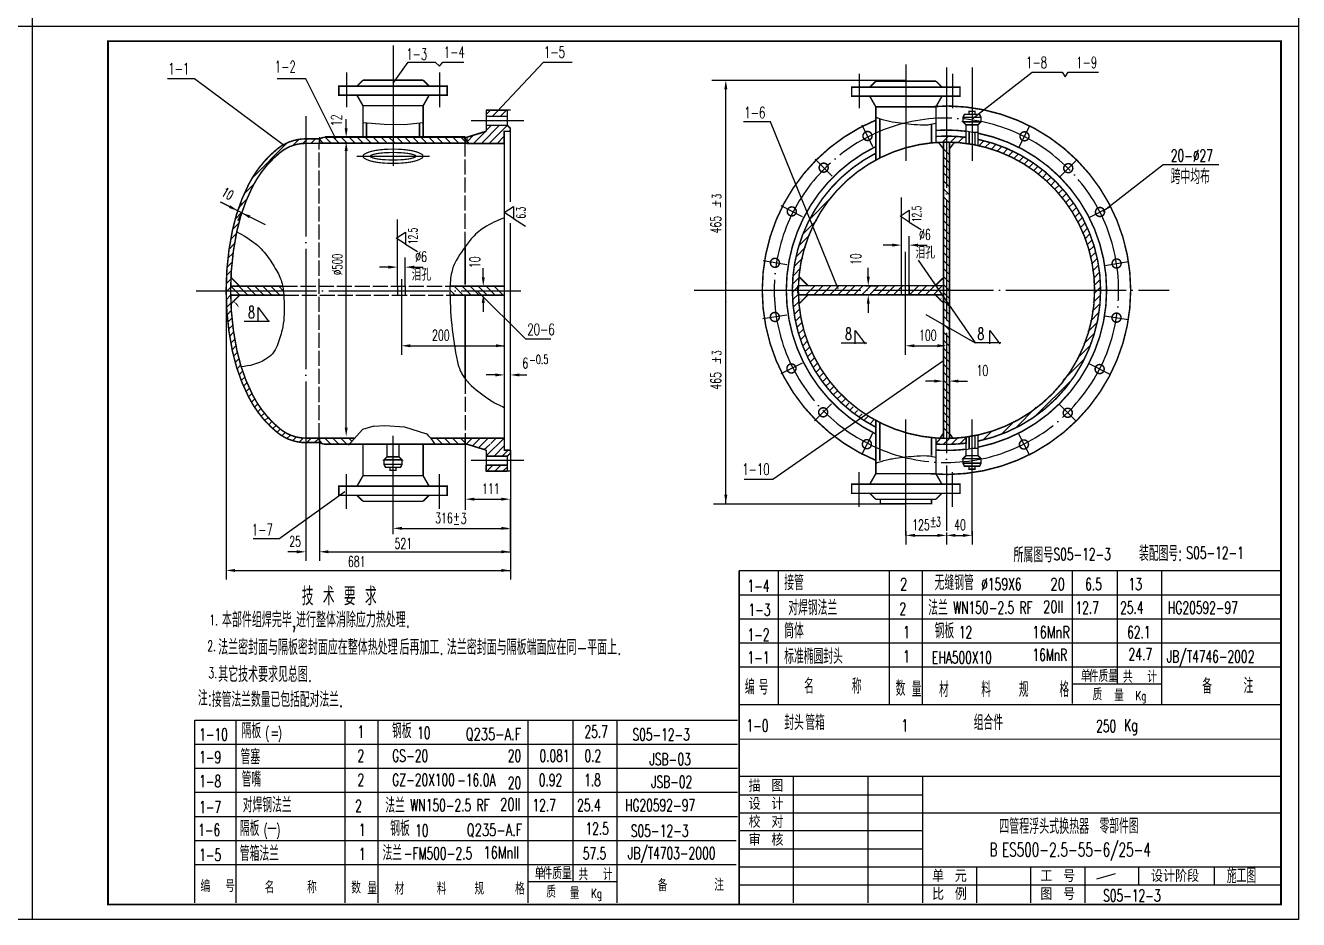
# Model space of a CAD drawing. Extents: x 0 to 841, y 0 to 594.
# Drawn here: x 417.7 to 841, y 0 to 297.2 of the extents above; entities that cross this region are included whole.
import ezdxf
from ezdxf.enums import TextEntityAlignment as Align

# ---------------------------------------------------------------- set-up
doc = ezdxf.new("R2010")
doc.units = 0
doc.header["$MEASUREMENT"] = 0
doc.linetypes.add('DH', pattern=[44, 40, -2, 0, -2])
doc.linetypes.add('XX', pattern=[6, 5, -1])
doc.layers.get('0').update_dxf_attribs({"linetype": 'CONTINUOUS'})
doc.layers.add('1', color=2, linetype='DH')
doc.layers.add('3', color=3, linetype='XX')
doc.styles.add('HZ', font='txt', dxfattribs={"width": 0.65, "bigfont": 'hztxt'})
doc.styles.add('HZ1', font='TXT1', dxfattribs={"width": 0.65, "bigfont": 'hzdx'})

# ---------------------------------------------------------------- blocks, each defined once
blk = doc.blocks.new('*X13')
at = {"color": 0}
for p, q in [((518.33, 248), (516.33, 250)), ((520.98, 248), (518.98, 250)), ((523.63, 248), (521.63, 250)), ((526.28, 248), (524.28, 250)), ((528.93, 248), (526.93, 250)), ((531.59, 248), (529.59, 250)), ((534.24, 248), (532.24, 250)), ((536.89, 248), (534.89, 250)), ((539.54, 248), (537.54, 250)), ((542.19, 248), (540.19, 250)), ((544.84, 248), (542.84, 250)), ((547.5, 248), (545.5, 250)), ((550.15, 248), (548.15, 250)), ((552.8, 248), (550.8, 250)), ((555.45, 248), (553.45, 250)), ((558.1, 248), (556.1, 250)), ((560.75, 248), (558.75, 250)), ((563, 248.41), (561.41, 250)), ((515.68, 248), (514.5, 249.18))]:
    blk.add_line(p, q, dxfattribs=at)
blk = doc.blocks.new('*X0')
at = {"color": 0}
for p, q in [((90.87, 539), (94.08, 542.21)), ((91.34, 542.12), (92.05, 542.83)), ((93.52, 539), (96.11, 541.58)), ((96.17, 539), (98, 540.83))]:
    blk.add_line(p, q, dxfattribs=at)
blk = doc.blocks.new('*X1')
at = {"color": 0}
for p, q in [((149.21, 539), (153.08, 542.87)), ((151.86, 539), (157.86, 545)), ((153.5, 543.29), (155.21, 545)), ((154.51, 539), (160.51, 545)), ((161.16, 543), (161.5, 543.34)), ((147, 539.44), (149.25, 541.69)), ((157.16, 539), (159.5, 541.34))]:
    blk.add_line(p, q, dxfattribs=at)
blk = doc.blocks.new('V4F')
for p, q in [((-2, -3), (0, 0)), ((0, 0), (2, -3)), ((-2, -3), (-4.5, -7)), ((2, -3), (-2, -3))]:
    blk.add_line(p, q)
at = {"style": 'HZ', "width": 0.6}
blk.add_text('6.3', height=3, dxfattribs=at).set_placement((-2, -7))
blk = doc.blocks.new('*X10')
at = {"color": 0}
for p, q in [((284.96, 438.76), (286.96, 440.76)), ((287.63, 438.78), (289.75, 440.89)), ((290.45, 438.94), (292.5, 440.99))]:
    blk.add_line(p, q, dxfattribs=at)
blk = doc.blocks.new('*X11')
at = {"color": 0}
for p, q in [((284.67, 539.23), (286.69, 541.25)), ((287.33, 539.23), (289.24, 541.15)), ((289.84, 539.1), (291.68, 540.93)), ((296.76, 538.06), (298.42, 539.72)), ((298.89, 537.53), (300.51, 539.15)), ((300.93, 536.93), (302.52, 538.52)), ((302.91, 536.26), (304.46, 537.81)), ((304.82, 535.51), (306.35, 537.04)), ((306.66, 534.71), (308.17, 536.21))]:
    blk.add_line(p, q, dxfattribs=at)
blk = doc.blocks.new('*X12')
at = {"color": 0}
for p, q in [((287, 535.01), (285, 537.01)), ((287, 532.36), (285, 534.36)), ((287, 529.71), (285, 531.71)), ((287, 527.06), (285, 529.06)), ((287, 524.41), (285, 526.41)), ((287, 521.75), (285, 523.75)), ((287, 519.1), (285, 521.1)), ((287, 516.45), (285, 518.45)), ((287, 513.8), (285, 515.8)), ((287, 511.15), (285, 513.15)), ((287, 508.5), (285, 510.5)), ((287, 505.84), (285, 507.84)), ((287, 503.19), (285, 505.19)), ((287, 500.54), (285, 502.54)), ((287, 497.89), (285, 499.89)), ((287, 495.24), (285, 497.24)), ((287, 492.59), (285, 494.59)), ((287, 489.93), (285, 491.93)), ((287, 487.28), (285, 489.28)), ((287, 484.63), (285, 486.63)), ((287, 481.98), (285, 483.98)), ((287, 479.33), (285, 481.33)), ((287, 476.68), (285, 478.68)), ((287, 474.02), (285, 476.02)), ((287, 471.37), (285, 473.37)), ((287, 468.72), (285, 470.72)), ((287, 466.07), (285, 468.07)), ((287, 463.42), (285, 465.42)), ((287, 460.77), (285, 462.77)), ((287, 458.11), (285, 460.11)), ((287, 455.46), (285, 457.46)), ((287, 452.81), (285, 454.81)), ((287, 450.16), (285, 452.16)), ((287, 447.51), (285, 449.51)), ((287, 444.86), (285, 446.86)), ((287, 442.2), (285, 444.2))]:
    blk.add_line(p, q, dxfattribs=at)
blk = doc.blocks.new('V3F')
for p, q in [((-2, -2.5), (0, 0.5)), ((0, 0.5), (2, -2.5)), ((-2, -2.5), (-4.5, -6.5)), ((2, -2.5), (-2, -2.5))]:
    blk.add_line(p, q)
at = {"style": 'HZ', "width": 0.6}
blk.add_text('12.5', height=3, dxfattribs=at).set_placement((-2, -6.5))
blk = doc.blocks.new('F')
at = {"style": 'HZ', "width": 0.7}
for s, p in [('单  ', (7.05, 14.32)), ('件质量', (9.68, 14.32)), ('质', (10.9, 8.18))]:
    blk.add_text(s, height=4, dxfattribs=at).set_placement(p)

msp = doc.modelspace()

# ---------------------------------------------------------------- linework, layer by layer
for p, q in [((420, 594), (420, 0)), ((841, 594), (841, 0)), ((0, 297), (841, 297)), ((539.94, 278.06), (544.94, 285.06)), ((544.94, 285.06), (553.94, 285.06)), ((553.94, 285.06), (555.44, 283.76)), ((555.44, 283.76), (556.44, 285.06)), ((556.44, 285.06), (563.44, 285.06)), ((574.44, 268.56), (589.94, 285.06)), ((589.94, 285.06), (599.44, 285.06)), ((473.94, 279.56), (464.94, 279.56)), ((503.41, 257.54), (473.94, 279.56)), ((510.94, 279.56), (501.44, 279.56)), ((520.94, 259.56), (510.94, 279.56)), ((524.44, 281.56), (524.44, 270.06)), ((555.44, 281.56), (555.44, 270.06)), ((694.94, 281.22), (694.94, 269.72)), ((725.94, 281.22), (725.94, 269.72)), ((732.44, 266.22), (752.44, 281.72)), ((752.44, 281.72), (762.44, 281.72)), ((762.44, 281.72), (763.44, 280.22)), ((763.44, 280.22), (764.44, 281.72)), ((764.44, 281.72), (774.44, 281.72)), ((570.94, 269.06), (570.94, 267.06)), ((578.94, 269.06), (570.94, 269.06)), ((578.94, 269.06), (570.94, 269.06)), ((570.94, 269.06), (570.94, 267.06)), ((570.94, 267.06), (577.94, 267.06)), ((529.94, 264.94), (537, 264.44)), ((537, 264.44), (543.73, 264.3)), ((543.73, 264.3), (549.94, 265.03)), ((583.44, 265.56), (565.94, 265.56)), ((570.94, 264.06), (570.94, 262.06)), ((665.44, 265.22), (656.44, 265.22)), ((687.94, 209.72), (665.44, 265.22)), ((515.44, 260.06), (515.44, 258.06)), ((515.44, 258.26), (563.94, 258.26)), ((563.94, 260.26), (517.42, 260.26)), ((563.94, 258.26), (563.94, 260.26)), ((570.94, 262.06), (564.44, 260.06)), ((564.44, 260.06), (564.44, 258.06)), ((576.94, 262.06), (578.94, 262.06)), ((576.94, 258.06), (576.94, 262.06)), ((576.94, 258.06), (576.94, 262.06)), ((576.94, 262.06), (578.94, 262.06)), ((730.44, 262.22), (732.44, 261.72)), ((730.44, 258.22), (730.44, 260.22)), ((732.44, 261.72), (734.44, 261.72)), ((515.44, 258.06), (510.94, 258.06)), ((564.44, 258.06), (576.94, 258.06)), ((572.44, 258.06), (576.94, 258.06)), ((527.86, 253.77), (552.06, 253.77)), ((776, 235.5), (796, 251)), ((796, 251), (814.52, 251)), ((482.44, 238.56), (497.44, 231.06)), ((485.61, 237.01), (482.94, 238.37)), ((488.31, 235.7), (489.65, 238.32)), ((708.94, 227.22), (708.94, 240.09)), ((489.66, 235.08), (488.25, 232.3)), ((492.28, 233.61), (494.96, 232.25)), ((541.42, 219.9), (541.42, 232.77)), ((541.42, 210.78), (541.42, 227.22)), ((708.94, 210.78), (708.94, 227.22)), ((711.53, 210.78), (711.53, 227.22)), ((544, 210.78), (544, 220.14)), ((705.94, 224.22), (702.94, 224.22)), ((710.24, 221.95), (710.24, 200.85)), ((714.53, 224.22), (717.53, 224.22)), ((538.42, 216.9), (535.42, 216.9)), ((547, 216.9), (550, 216.9)), ((569.94, 213.56), (569.94, 216.56)), ((714.49, 219.22), (733.49, 191.72)), ((542.71, 212.88), (542.71, 200.85)), ((484.44, 209), (484.44, 113.06)), ((541.42, 210.72), (541.42, 207.72)), ((544, 210.72), (544, 207.72)), ((567.94, 209.06), (583.94, 193.06)), ((640.05, 209.22), (656.94, 209.22)), ((674.44, 210.72), (674.44, 208.22)), ((495.06, 203.51), (498.39, 199.07)), ((495.06, 199.07), (495.06, 203.51)), ((569.94, 205), (569.94, 202)), ((542.71, 200.79), (542.71, 187.76)), ((710.24, 200.79), (710.24, 187.76)), ((717.12, 201.1), (733.49, 191.72)), ((490.41, 198.91), (498.91, 198.91)), ((693.59, 191.38), (693.59, 195.82)), ((693.59, 195.82), (696.92, 191.38)), ((738.36, 195.82), (741.68, 191.38)), ((738.36, 191.38), (738.36, 195.82)), ((545.71, 190.76), (576.94, 190.76)), ((583.94, 193.06), (592.44, 193.06)), ((688.94, 191.72), (697.44, 191.72)), ((713.24, 190.76), (720.94, 190.76)), ((723.94, 190.7), (723.94, 187.76)), ((741.99, 191.72), (733.49, 191.72)), ((722.97, 185.73), (666.2, 146.33)), ((719.94, 179.01), (716.94, 179.01)), ((722.94, 180.06), (722.94, 176.01)), ((724.94, 178.95), (724.94, 176.01)), ((727.94, 179.01), (730.94, 179.01)), ((696.57, 166), (697.88, 167.31)), ((698.42, 164.7), (699.93, 166.22)), ((529.78, 162.94), (525.08, 157.68)), ((533.59, 163.99), (529.78, 162.94)), ((533.59, 163.99), (537.22, 164.26)), ((537.22, 164.26), (543.76, 163.79)), ((543.76, 163.79), (551.1, 161.53)), ((739.06, 162.35), (735.94, 159.22)), ((515.44, 160.06), (510.44, 160.06)), ((515.44, 158.56), (510.94, 158.56)), ((515.44, 160.06), (515.44, 158.56)), ((515.44, 158.5), (515.44, 147.26)), ((537.94, 158.06), (537.94, 157.84)), ((563.94, 158), (563.94, 136.26)), ((572.44, 160.06), (576.94, 160.06)), ((576.94, 160.06), (576.94, 156.06)), ((720.44, 160.22), (720.44, 158.22)), ((721.94, 160.01), (720.44, 158.22)), ((730.44, 160.22), (730.44, 158.22)), ((730.44, 156.22), (732.44, 156.72)), ((732.44, 156.72), (734.44, 156.72)), ((510.94, 153.2), (510.94, 119.26)), ((583.44, 152.56), (565.94, 152.56)), ((576.94, 156.06), (578.94, 156.06)), ((578.94, 156), (578.94, 113.06)), ((570.94, 151.06), (577.94, 151.06)), ((570.94, 149.06), (570.94, 151.06)), ((578.94, 149.06), (570.94, 149.06)), ((694.94, 137.22), (694.94, 148.72)), ((725.94, 137.22), (725.94, 148.72)), ((515.44, 147.2), (515.44, 119.26)), ((524.44, 136.56), (524.44, 148.06)), ((555.44, 136.56), (555.44, 148.06)), ((666.2, 146.33), (656.63, 146.33)), ((501.94, 126.56), (523.94, 142.26)), ((566.94, 139.76), (575.94, 139.76)), ((578.94, 122.7), (578.94, 139.76)), ((515.44, 132.76), (515.44, 123.26)), ((710.44, 129.16), (710.44, 124.72)), ((713.44, 127.72), (720.94, 127.72)), ((723.94, 128.66), (723.94, 124.72)), ((723.94, 128.66), (723.94, 124.72)), ((726.94, 127.72), (729.44, 127.72)), ((732.44, 129.16), (732.44, 124.72)), ((501.94, 126.56), (493.44, 126.56)), ((507.94, 122.26), (504.94, 122.26)), ((515.44, 122.7), (515.44, 119.26)), ((518.44, 122.26), (578.94, 122.26)), ((487.44, 116.06), (578.94, 116.06)), ((655, 116), (835, 116)), ((668.11, 71.49), (668.11, 116)), ((705, 71.49), (705, 116)), ((716, 71.49), (716, 116)), ((765.85, 71.88), (765.85, 116)), ((780.74, 116), (780.74, 78.33)), ((795.5, 71.49), (795.5, 116)), ((655, 108), (835, 108)), ((655, 100), (835, 100)), ((655, 92), (835, 92)), ((655, 84), (835, 84)), ((765.85, 78.33), (795.5, 78.33)), ((654.98, 71.49), (835, 71.49)), ((474, 66.3), (654.5, 66.3)), ((487.8, 5.5), (487.8, 66.3)), ((524, 5.5), (524, 66.3)), ((535, 5.5), (535, 66.3)), ((584.85, 5.5), (584.85, 66.3)), ((599.74, 66.3), (599.74, 12.62)), ((614.5, 5.5), (614.5, 66.3)), ((474, 58.3), (654.5, 58.3)), ((474, 50.3), (654.5, 50.3)), ((834.94, 47.5), (654.94, 47.5)), ((672.94, 47.5), (672.94, 5.5)), ((697.94, 5.5), (697.94, 47.5)), ((715.94, 47.5), (715.94, 5.5)), ((474, 42.3), (654.5, 42.3)), ((654.94, 41.5), (715.94, 41.5)), ((474, 34.3), (654.5, 34.3)), ((654.94, 35.5), (834.94, 35.5)), ((474, 26.3), (654, 26.3)), ((715.94, 29.5), (654.94, 29.5)), ((654.94, 23.5), (715.94, 23.5)), ((474, 18.3), (654, 18.3)), ((654.94, 17.5), (834.94, 17.5)), ((733.94, 17.5), (733.94, 5.5)), ((751.94, 5.5), (751.94, 17.5)), ((769.94, 17.5), (769.94, 5.5)), ((787.94, 11.5), (787.94, 17.5)), ((812.94, 17.5), (812.94, 11.5)), ((773.99, 13.51), (780.12, 15.36)), ((584.85, 12.62), (614.5, 12.62)), ((654.94, 11.5), (834.94, 11.5)), ((841, 0), (0, 0))]:
    msp.add_line(p, q)
at = {"color": 0, "linetype": 'ByBlock'}
for p, q in [((645.94, 279.06), (710.44, 279.06)), ((650.58, 138.23), (650.58, 276.06)), ((524.36, 263.06), (524.36, 266.06)), ((556.5, 260.06), (559.94, 260.06)), ((524.36, 163.56), (524.36, 255.56)), ((697.94, 213.72), (697.94, 216.72)), ((699.38, 207.72), (694.94, 207.72)), ((697.01, 210.72), (700.94, 210.72)), ((697.94, 204.72), (697.94, 201.72)), ((573.94, 181.06), (570.94, 181.06)), ((576.94, 181), (576.94, 178.06)), ((581.44, 181.06), (584.44, 181.06)), ((539.94, 128.12), (539.94, 139.06)), ((646.44, 138.23), (710.44, 138.23)), ((542.17, 130.06), (578.17, 130.06))]:
    msp.add_line(p, q, dxfattribs=at)
at = {"color": 0}
for p, q in [((570.94, 267.66), (572.34, 269.06)), ((572.99, 267.06), (574.99, 269.06)), ((575.64, 267.06), (577.64, 269.06)), ((493.07, 246.47), (504.89, 258.29)), ((506.6, 257.34), (508.64, 259.38)), ((509.93, 258.02), (511.46, 259.56)), ((512.62, 258.06), (514.12, 259.56)), ((515.27, 258.06), (515.44, 258.23)), ((565.21, 258.06), (563.21, 260.06)), ((746.35, 253.02), (747.87, 254.54)), ((748.07, 252.08), (749.58, 253.6)), ((749.73, 251.09), (751.24, 252.6)), ((751.34, 250.05), (752.84, 251.55)), ((752.89, 248.95), (754.39, 250.45)), ((693.67, 248.07), (694.02, 248.42)), ((754.39, 247.8), (755.89, 249.3)), ((755.84, 246.6), (757.34, 248.1)), ((757.24, 245.35), (758.74, 246.85)), ((758.59, 244.04), (760.09, 245.55)), ((490.37, 241.12), (493.58, 244.33)), ((759.89, 242.69), (761.4, 244.2)), ((761.13, 241.28), (762.66, 242.81)), ((762.33, 239.83), (763.86, 241.36)), ((488.65, 236.75), (491.25, 239.34)), ((678.48, 232.88), (685.1, 239.49)), ((763.48, 238.32), (765.02, 239.87)), ((764.57, 236.76), (766.13, 238.32)), ((487.45, 232.89), (489.69, 235.14)), ((765.61, 235.15), (767.19, 236.73)), ((766.59, 233.48), (768.19, 235.08)), ((767.52, 231.76), (769.14, 233.38)), ((486.58, 229.37), (488.6, 231.39)), ((676.26, 228.01), (680.82, 232.56)), ((768.39, 229.98), (770.04, 231.63)), ((769.2, 228.13), (770.88, 229.81)), ((485.43, 222.92), (487.22, 224.71)), ((485.94, 226.08), (487.82, 227.96)), ((674.86, 223.95), (678.53, 227.62)), ((769.94, 226.23), (771.65, 227.94)), ((770.62, 224.25), (772.37, 226)), ((485.04, 219.88), (486.76, 221.6)), ((673.92, 220.36), (677.1, 223.54)), ((771.22, 222.2), (773.02, 224)), ((771.75, 220.08), (773.59, 221.93)), ((484.76, 216.94), (486.41, 218.6)), ((672.92, 214.06), (675.54, 216.68)), ((673.3, 217.09), (676.15, 219.94)), ((772.19, 217.87), (774.1, 219.77)), ((772.54, 215.57), (774.51, 217.54)), ((484.46, 211.35), (486.01, 212.9)), ((484.57, 214.1), (486.17, 215.7)), ((672.73, 211.22), (675.16, 213.65)), ((772.79, 213.17), (774.84, 215.22)), ((772.93, 210.65), (775.07, 212.79)), ((484.44, 208.67), (485.94, 210.17)), ((484.48, 206.06), (485.95, 207.53)), ((489.05, 207.56), (486.05, 210.56)), ((491.7, 207.56), (488.7, 210.56)), ((494.35, 207.56), (491.35, 210.56)), ((497, 207.56), (494, 210.56)), ((499.65, 207.56), (496.65, 210.56)), ((502.3, 207.56), (499.3, 210.56)), ((503.46, 209.06), (501.96, 210.56)), ((560.64, 207.56), (558.85, 209.35)), ((563.29, 207.56), (560.29, 210.56)), ((565.94, 207.56), (562.94, 210.56)), ((568.6, 207.56), (565.6, 210.56)), ((571.25, 207.56), (568.25, 210.56)), ((573.9, 207.56), (570.9, 210.56)), ((576.55, 207.56), (573.55, 210.56)), ((672.7, 208.53), (674.98, 210.81)), ((672.8, 205.98), (674.95, 208.13)), ((674.44, 210.28), (674.89, 210.72)), ((677.19, 207.72), (680.19, 210.72)), ((679.84, 207.72), (682.84, 210.72)), ((682.49, 207.72), (685.49, 210.72)), ((685.14, 207.72), (688.14, 210.72)), ((687.8, 207.72), (690.8, 210.72)), ((690.45, 207.72), (693.45, 210.72)), ((693.1, 207.72), (696.1, 210.72)), ((695.75, 207.72), (698.75, 210.72)), ((698.4, 207.72), (701.4, 210.72)), ((701.05, 207.72), (704.05, 210.72)), ((703.71, 207.72), (706.71, 210.72)), ((706.36, 207.72), (709.36, 210.72)), ((711.66, 207.72), (714.66, 210.72)), ((714.31, 207.72), (717.31, 210.72)), ((716.96, 207.72), (719.96, 210.72)), ((719.44, 210.28), (719.89, 210.72)), ((719.62, 207.72), (722.44, 210.55)), ((722.27, 207.72), (722.44, 207.9)), ((772.77, 205.19), (775.17, 207.59)), ((772.93, 208), (775.18, 210.26)), ((484.59, 203.52), (486.02, 204.95)), ((673.01, 203.54), (675.06, 205.59)), ((772.43, 202.2), (775, 204.77)), ((484.77, 201.04), (486.16, 202.44)), ((485, 198.62), (486.37, 199.99)), ((673.32, 201.2), (675.09, 202.97)), ((673.73, 198.96), (675.61, 200.83)), ((771.85, 198.97), (774.65, 201.77)), ((485.28, 196.26), (486.62, 197.6)), ((485.62, 193.94), (486.94, 195.26)), ((674.22, 196.8), (676.02, 198.6)), ((674.79, 194.71), (676.41, 196.33)), ((769.58, 191.39), (773.18, 194.99)), ((770.95, 195.42), (774.07, 198.53)), ((486, 191.67), (487.3, 192.97)), ((486.43, 189.45), (487.71, 190.73)), ((675.43, 192.7), (677.11, 194.38)), ((676.14, 190.76), (677.76, 192.38)), ((767.37, 186.53), (771.85, 191.01)), ((486.91, 187.28), (488.16, 188.53)), ((487.46, 185.18), (488.68, 186.4)), ((676.91, 188.88), (678.48, 190.45)), ((677.74, 187.05), (679.26, 188.58)), ((678.62, 185.29), (680.1, 186.77)), ((762.66, 179.17), (769.78, 186.29)), ((488.07, 183.13), (489.27, 184.33)), ((488.73, 181.15), (489.91, 182.32)), ((679.57, 183.58), (681.01, 185.02)), ((680.57, 181.93), (681.97, 183.33)), ((489.45, 179.21), (490.61, 180.37)), ((490.23, 177.34), (491.37, 178.48)), ((681.62, 180.33), (682.98, 181.69)), ((682.72, 178.78), (684.05, 180.11)), ((683.87, 177.28), (685.16, 178.57)), ((753.48, 167.33), (765.83, 179.69)), ((491.05, 175.51), (492.18, 176.64)), ((491.92, 173.73), (493.04, 174.85)), ((685.07, 175.83), (686.33, 177.09)), ((686.32, 174.42), (687.55, 175.66)), ((687.62, 173.07), (688.82, 174.27)), ((492.86, 172.01), (493.96, 173.11)), ((493.87, 170.37), (494.95, 171.45)), ((494.95, 168.8), (496.02, 169.87)), ((688.96, 171.77), (690.14, 172.94)), ((690.36, 170.51), (691.5, 171.66)), ((691.8, 169.3), (692.92, 170.42)), ((746.88, 163.39), (753.81, 170.32)), ((496.1, 167.3), (497.17, 168.37)), ((497.32, 165.87), (498.39, 166.93)), ((498.61, 164.51), (499.67, 165.57)), ((693.3, 168.14), (694.39, 169.24)), ((694.84, 167.04), (695.91, 168.1)), ((742.15, 161.31), (746.45, 165.61)), ((499.97, 163.21), (501.03, 164.28)), ((501.39, 161.99), (502.46, 163.05)), ((502.93, 160.87), (504.02, 161.96)), ((504.65, 159.94), (505.79, 161.08)), ((506.57, 159.21), (507.79, 160.43)), ((508.74, 158.72), (510.1, 160.09)), ((511.23, 158.56), (512.73, 160.06)), ((513.88, 158.56), (515.38, 160.06)), ((516.61, 158.06), (515.44, 159.24)), ((519.26, 158.06), (517.26, 160.06)), ((521.91, 158.06), (519.91, 160.06)), ((524.57, 158.06), (522.57, 160.06)), ((526.39, 158.89), (525.22, 160.06)), ((556.39, 158.06), (554.39, 160.06)), ((559.04, 158.06), (557.04, 160.06)), ((561.69, 158.06), (559.69, 160.06)), ((563.94, 158.47), (562.34, 160.06)), ((576.87, 160.06), (570.94, 154.13)), ((572.22, 158.06), (570.94, 156.78)), ((574.22, 160.06), (572.44, 158.28)), ((576.94, 157.48), (573.52, 154.06)), ((578.17, 156.06), (576.17, 154.06)), ((573.17, 151.06), (571.17, 149.06)), ((575.82, 151.06), (573.82, 149.06)), ((577.94, 150.52), (576.47, 149.06))]:
    msp.add_line(p, q, dxfattribs=at)
at = {"const_width": 0.6}
msp.add_lwpolyline([(445.15, 5), (445.15, 292), (835.15, 292), (835.15, 5)], close=True, dxfattribs=at)
for points, const_width in [([(529.94, 270.56), (527.94, 274.06), (521.94, 274.06), (521.94, 277.06), (539.94, 277.06)], 0.5), ([(527.94, 277.06), (529.94, 279.06)], 0.5), ([(529.94, 279.06), (539.94, 279.06)], 0.5), ([(549.94, 279.06), (539.94, 279.06)], 0.5), ([(549.94, 270.56), (551.94, 274.06), (557.94, 274.06), (557.94, 277.06), (539.94, 277.06)], 0.5), ([(551.94, 277.06), (549.94, 279.06)], 0.5), ([(700.44, 270.22), (698.44, 273.72), (692.44, 273.72), (692.44, 276.72), (710.44, 276.72)], 0.5), ([(698.44, 276.72), (700.44, 278.72)], 0.5), ([(700.44, 278.72), (710.44, 278.72)], 0.5), ([(720.44, 278.72), (710.44, 278.72)], 0.5), ([(720.44, 270.22), (722.44, 273.72), (728.44, 273.72), (728.44, 276.72), (710.44, 276.72)], 0.5), ([(722.44, 276.72), (720.44, 278.72)], 0.5), ([(527.94, 274.06), (539.94, 274.06)], 0.5), ([(551.94, 274.06), (539.94, 274.06)], 0.5), ([(698.44, 273.72), (710.44, 273.72)], 0.5), ([(722.44, 273.72), (710.44, 273.72)], 0.5), ([(529.94, 260.06), (529.94, 270.56), (539.94, 270.56)], 0.5), ([(549.94, 260.06), (549.94, 270.56), (539.94, 270.56)], 0.5), ([(577.94, 269.06), (570.94, 269.06), (570.94, 262.06)], 0.5), ([(577.94, 267.06), (570.94, 267.06)], 0.5), ([(578.94, 262.06), (578.94, 263.06), (577.94, 264.06), (577.94, 269.06)], 0.5), ([(700.44, 252.5), (700.44, 270.22), (710.44, 270.22)], 0.5), ([(720.44, 258.35), (720.44, 270.22), (710.44, 270.22)], 0.5), ([(729.44, 266.72), (729.94, 267.72), (732.44, 267.72)], 0.5), ([(729.44, 265.22), (729.44, 266.72), (732.44, 266.72)], 0.5), ([(731.44, 267.72), (731.44, 268.72), (732.44, 268.72)], 0.5), ([(733.44, 267.72), (733.44, 268.72), (732.44, 268.72)], 0.5), ([(735.44, 266.72), (734.94, 267.72), (732.44, 267.72)], 0.5), ([(735.44, 265.22), (735.44, 266.72), (732.44, 266.72)], 0.5), ([(531.14, 260.06), (531.14, 264.85)], 0.5), ([(548.74, 260.06), (548.74, 264.89)], 0.5), ([(577.94, 264.06), (570.94, 264.06)], 0.5), ([(578.94, 238.56), (578.94, 263.06)], 0.5), ([(701.8, 253.21), (701.8, 266.28)], 0.5), ([(718.94, 258.22), (718.94, 264.42)], 0.5), ([(730.44, 264.22), (729.44, 265.22), (732.44, 265.22)], 0.5), ([(730.44, 258.04), (730.44, 264.22), (732.44, 264.22)], 0.5), ([(734.44, 264.22), (735.44, 265.22), (732.44, 265.22)], 0.5), ([(734.44, 257.34), (734.44, 264.22), (732.44, 264.22)], 0.5), ([(510.94, 259.56), (515.44, 259.56)], 0.5), ([(510.94, 258.06), (539.94, 258.06)], 0.5), ([(515.44, 259.56), (516.84, 260.06)], 0.5), ([(515.44, 259.56), (515.44, 258.06)], 0.5), ([(516.84, 260.06), (539.94, 260.06)], 0.5), ([(564.44, 260.06), (539.94, 260.06)], 0.5), ([(576.94, 258.06), (539.94, 258.06)], 0.5), ([(563.94, 260.06), (563.94, 258.06)], 0.5), ([(570.94, 262.06), (564.44, 260.06)], 0.5), ([(578.94, 262.06), (576.94, 262.06), (576.94, 209.06)], 0.5), ([(722.94, 256.22), (721.44, 258.22)], 0.5), ([(722.94, 258.46), (722.94, 159.98)], 0.5), ([(724.94, 258.46), (724.94, 159.98)], 0.5), ([(724.94, 256.22), (726.44, 258.22)], 0.5), ([(731.47, 257.89), (731.47, 261.96)], 0.5), ([(733.42, 257.55), (733.42, 261.72)], 0.5), ([(578.94, 209.06), (578.94, 231.56)], 0.5), ([(563.94, 223.69), (563.94, 211.06)], 0.5), ([(488.94, 210.56), (485.9, 213.6)], 0.5), ([(677.94, 210.72), (674.9, 213.76)], 0.5), ([(720.22, 210.72), (722.72, 213.22)], 0.5), ([(488.94, 207.56), (485.9, 204.52)], 0.5), ([(485.95, 210.56), (503.22, 210.56)], 0.5), ([(503.59, 207.56), (485.95, 207.56)], 0.5), ([(576.94, 210.56), (558.87, 210.56)], 0.5), ([(576.94, 207.56), (558.87, 207.56)], 0.5), ([(563.94, 207.56), (563.94, 179.74)], 0.5), ([(578.94, 156.06), (576.94, 156.06), (576.94, 209.06)], 0.5), ([(578.94, 209.06), (578.94, 155.06)], 0.5), ([(674.72, 210.72), (722.94, 210.72)], 0.5), ([(674.72, 207.72), (722.94, 207.72)], 0.5), ([(677.94, 207.72), (674.9, 204.68)], 0.5), ([(708.94, 210.72), (708.94, 207.72)], 0.5), ([(711.53, 210.72), (711.53, 207.72)], 0.5), ([(720.22, 207.72), (722.72, 205.22)], 0.5), ([(700.44, 165.94), (700.44, 148.22), (710.44, 148.22)], 0.5), ([(701.8, 165.23), (701.8, 152.55)], 0.5), ([(722.94, 161.72), (721.77, 160.02)], 0.5), ([(724.89, 161.72), (726.06, 160.02)], 0.5), ([(734.44, 161.1), (734.44, 154.22), (732.44, 154.22)], 0.5), ([(733.42, 160.89), (733.42, 156.72)], 0.5), ([(510.94, 160.06), (527.28, 160.06)], 0.5), ([(510.94, 158.56), (515.44, 158.56)], 0.5), ([(515.44, 158.56), (515.44, 160.06)], 0.5), ([(515.44, 158.56), (516.84, 158.06)], 0.5), ([(516.84, 158.06), (539.94, 158.06)], 0.5), ([(529.94, 158.06), (529.94, 147.56), (539.94, 147.56)], 0.5), ([(537.94, 158.06), (537.94, 153.84), (539.94, 153.84)], 0.5), ([(541.94, 158.06), (541.94, 153.84), (539.94, 153.84)], 0.5), ([(549.94, 158.06), (549.94, 147.56), (539.94, 147.56)], 0.5), ([(564.44, 158.06), (539.94, 158.06)], 0.5), ([(576.94, 160.06), (552.48, 160.06)], 0.5), ([(563.94, 158.06), (563.94, 160.06)], 0.5), ([(570.94, 156.06), (564.44, 158.06)], 0.5), ([(720.44, 160.1), (720.44, 148.22), (710.44, 148.22)], 0.5), ([(718.94, 160.23), (718.94, 160.22)], 0.5), ([(718.94, 160.22), (718.94, 154.22)], 0.5), ([(730.44, 160.4), (730.44, 154.22), (732.44, 154.22)], 0.5), ([(731.47, 160.55), (731.47, 156.48)], 0.5), ([(537.94, 153.84), (536.94, 152.84), (539.94, 152.84)], 0.5), ([(536.94, 152.84), (536.94, 151.34), (539.94, 151.34)], 0.5), ([(541.94, 153.84), (542.94, 152.84), (539.94, 152.84)], 0.5), ([(542.94, 152.84), (542.94, 151.34), (539.94, 151.34)], 0.5), ([(577.94, 149.06), (570.94, 149.06), (570.94, 156.06)], 0.5), ([(577.94, 154.06), (570.94, 154.06)], 0.5), ([(578.94, 156.06), (578.94, 155.06), (577.94, 154.06), (577.94, 149.06)], 0.5), ([(730.44, 154.22), (729.44, 153.22), (732.44, 153.22)], 0.5), ([(729.44, 153.22), (729.44, 151.72), (732.44, 151.72)], 0.5), ([(734.44, 154.22), (735.44, 153.22), (732.44, 153.22)], 0.5), ([(735.44, 153.22), (735.44, 151.72), (732.44, 151.72)], 0.5), ([(536.94, 151.34), (537.44, 150.34), (539.94, 150.34)], 0.5), ([(538.94, 150.34), (538.94, 149.34), (539.94, 149.34)], 0.5), ([(542.94, 151.34), (542.44, 150.34), (539.94, 150.34)], 0.5), ([(540.94, 150.34), (540.94, 149.34), (539.94, 149.34)], 0.5), ([(577.94, 151.06), (570.94, 151.06)], 0.5), ([(700.44, 148.22), (698.44, 144.72), (692.44, 144.72), (692.44, 141.72), (710.44, 141.72)], 0.5), ([(720.44, 148.22), (722.44, 144.72), (728.44, 144.72), (728.44, 141.72), (710.44, 141.72)], 0.5), ([(729.44, 151.72), (729.94, 150.72), (732.44, 150.72)], 0.5), ([(731.44, 150.72), (731.44, 149.72), (732.44, 149.72)], 0.5), ([(735.44, 151.72), (734.94, 150.72), (732.44, 150.72)], 0.5), ([(733.44, 150.72), (733.44, 149.72), (732.44, 149.72)], 0.5), ([(529.94, 147.56), (527.94, 144.06), (521.94, 144.06), (521.94, 141.06), (539.94, 141.06)], 0.5), ([(527.94, 144.06), (539.94, 144.06)], 0.5), ([(549.94, 147.56), (551.94, 144.06), (557.94, 144.06), (557.94, 141.06), (539.94, 141.06)], 0.5), ([(551.94, 144.06), (539.94, 144.06)], 0.5), ([(698.44, 144.72), (710.44, 144.72)], 0.5), ([(722.44, 144.72), (710.44, 144.72)], 0.5), ([(527.94, 141.06), (529.94, 139.06)], 0.5), ([(551.94, 141.06), (549.94, 139.06)], 0.5), ([(698.44, 141.72), (700.44, 139.72)], 0.5), ([(700.44, 139.72), (710.44, 139.72)], 0.5), ([(701.95, 139.72), (701.95, 138.26), (710.44, 138.26)], 0.5), ([(718.94, 139.72), (718.94, 138.26), (710.44, 138.26)], 0.5), ([(720.44, 139.72), (710.44, 139.72)], 0.5), ([(722.44, 141.72), (720.44, 139.72)], 0.5), ([(529.94, 139.06), (539.94, 139.06)], 0.5), ([(549.94, 139.06), (539.94, 139.06)], 0.5), ([(655, 116), (655, 5)], 0.5), ([(474, 66.3), (474, 5.5)], 0.5), ([(655, 60), (835, 60)], 0.3)]:
    msp.add_lwpolyline(points, dxfattribs=dict(const_width=const_width))
for points, format in [([(700.44, 266.72, 0.01482), (704.09, 265.61, 0.029853), (705.94, 265.22, 0.015035), (713.15, 264.37, 0.025411), (717.44, 264.22, 0.037584), (718.23, 264.29, 0.013068), (720.44, 264.72)], "xyb"), ([(576.94, 233.26, 0.059472), (570.18, 230.02, 0.078962), (565.94, 226.26, 0.038811), (560.92, 219.11, 0.082542), (559.44, 215.26, 0.051116), (558.85, 209.57, 0.024712), (559.44, 197.76, 0.027556), (561.35, 185.42, 0.077884), (562.94, 181.26, 0.079681), (565.93, 177.55, 0.043076), (572.94, 172.26, 0.024247), (574.53, 171.37, 0.016713), (576.94, 170.26)], "xyb"), ([(487.96, 228.63, -0.057327), (494.4, 224.53, -0.073421), (498.45, 220.13, -0.018432), (501.54, 215.2, -0.045425), (502.53, 213.06, -0.063394), (503.51, 208.58, -0.034771), (503.66, 200.27, -0.045807), (503.06, 196.05, -0.035022), (501.4, 190.74, -0.169658), (497.47, 186.17, -0.120459), (489.43, 183.81)], "xyb"), ([(486.94, 212.06, 0, 0.5, 0), (489.44, 214.56, 0, 0, 0), (493.94, 219.06, 0, 0, 0), (490.41, 198.91, 0, 0, 0), (488.44, 204.06, 0.5, 0, 0), (486.44, 206.06, 0, 0, 0)], "xyseb"), ([(675.94, 212.22, 0, 0.5, 0), (678.44, 214.72, 0, 0, 0), (682.94, 219.22, 0, 0, 0), (688.94, 191.72, 0, 0, 0), (677.44, 204.22, 0.5, 0, 0), (675.44, 206.22, 0, 0, 0)], "xyseb"), ([(721.49, 212.22, 0, 0.5, 0), (718.99, 214.72, 0, 0, 0), (714.49, 219.22, 0, 0, 0)], "xyseb"), ([(650.58, 208.72, 0, 0.5, 0), (650.58, 211.84, 0.5, 0.5, 0)], "xyseb"), ([(650.58, 208.28, 0, 0.5, 0), (650.58, 205.16, 0.5, 0.5, 0)], "xyseb"), ([(717.12, 201.1, 0, 0, 0), (719.99, 204.22, 0.5, 0, 0), (721.99, 206.22, 0, 0, 0)], "xyseb"), ([(700.44, 151.72, -0.01482), (704.09, 152.83, -0.029853), (705.94, 153.22, -0.015035), (713.15, 154.07, -0.025411), (717.44, 154.22, -0.037584), (718.23, 154.15, -0.013068), (720.44, 153.72)], "xyb")]:
    msp.add_lwpolyline(points, format=format)
for points, const_width in [([(718.42, 148.22, 0.44094), (785.19, 209.22, 0.44094), (718.42, 270.22, 1)], 0.5), ([(700.44, 265.78, 0.303054), (662.69, 209.22, 1)], 0.5), ([(730.44, 262.07, 0.047071), (720.44, 262.36, 1)], 0.5), ([(510.94, 259.56, 0.172154), (501.48, 256.21, 0.104652), (491.92, 244.39, 0.065973), (486.54, 229.17, 0.052114), (484.44, 209.06, 0.052114), (486.54, 188.95, 0.065973), (491.92, 173.73, 0.104652), (501.48, 161.91, 0.172154), (510.94, 158.56, 0.172154)], 0.5), ([(510.94, 258.06, 0.172154), (502.43, 255.04, 0.104652), (493.26, 243.71, 0.065973), (488.01, 228.86, 0.052114), (485.94, 209.06, 0.052114), (488.01, 189.26, 0.065973), (493.26, 174.41, 0.104652), (502.43, 163.08, 0.172154), (510.94, 160.06, 0.172154)], 0.5), ([(719.52, 258.27, 0.388105), (674.69, 209.22, 1)], 0.5), ([(729.99, 160.34, 0.378605), (773.19, 209.22, 0.444324), (718.94, 258.22, 1)], 0.5), ([(730.44, 260.06, 0.048918), (720.44, 260.35, 1)], 0.5), ([(734.44, 157.02, 0.357204), (777.19, 209.22, 0.357204), (734.44, 261.43, 1)], 0.5), ([(734.44, 159.06, 0.354991), (775.19, 209.22, 0.354991), (734.44, 259.38, 1)], 0.5), ([(549.89, 253.77, 0.268471), (549.5, 254.44, 0.072107), (546.97, 255.44, 0.03387), (544.03, 255.94, 0.024579), (539.94, 256.14, 0.024579), (535.84, 255.94, 0.03387), (532.9, 255.44, 0.072107), (530.38, 254.44, 0.268471), (529.99, 253.77, 0.268471)], 0.4), ([(549.89, 253.77, -0.268471), (549.5, 253.1, -0.072107), (546.97, 252.09, -0.03387), (544.03, 251.6, -0.024579), (539.94, 251.4, -0.024579), (535.84, 251.6, -0.03387), (532.9, 252.09, -0.072107), (530.38, 253.1, -0.268471), (529.99, 253.77, -0.268471)], 0.4), ([(547.47, 253.77, 0.307091), (547.25, 254.1, 0.05393), (545.26, 254.65, 0.023821), (543.05, 254.91, 0.017057), (539.94, 255.01, 0.017057), (536.82, 254.91, 0.023821), (534.61, 254.65, 0.05393), (532.62, 254.1, 0.307091), (532.4, 253.77, 0.307091)], 0.4), ([(547.47, 253.77, -0.307091), (547.25, 253.44, -0.05393), (545.26, 252.89, -0.023821), (543.05, 252.63, -0.017057), (539.94, 252.53, -0.017057), (536.82, 252.63, -0.023821), (534.61, 252.89, -0.05393), (532.62, 253.44, -0.307091), (532.4, 253.77, -0.307091)], 0.4), ([(700.44, 257, 0.285859), (670.69, 209.22, 1)], 0.5), ([(700.44, 254.77, 0.280651), (672.69, 209.22, 1)], 0.5), ([(662.69, 209.22, 0.303054), (700.44, 152.66, 1)], 0.5), ([(670.69, 209.22, 0.285859), (700.44, 161.44, 1)], 0.5), ([(672.69, 209.22, 0.280651), (700.44, 163.68, 1)], 0.5), ([(674.69, 209.22, 0.393268), (720.4, 160.1, 1)], 0.5), ([(720.44, 160.1, 0.048591), (729.99, 160.34, 1)], 0.5), ([(720.44, 158.09, 0.017088), (723.94, 157.97, 1)], 0.5), ([(723.94, 157.97, 0.031804), (730.44, 158.38, 0.354991)], 0.5), ([(723.94, 155.97, 0.030602), (730.44, 156.37, 0.357204)], 0.5), ([(720.44, 156.09, 0.016445), (723.94, 155.97, 1)], 0.5)]:
    msp.add_lwpolyline(points, format="xyb", dxfattribs=dict(const_width=const_width))
at = {"const_width": 0.5}
for points in [[(698.28, 259.13, 1), (697.09, 261.89, 1)], [(749.13, 259.12, 1), (750.66, 261.69, 1)], [(684.1, 248.84, 1), (682.12, 251.09, 1)], [(763.3, 248.81, 1), (765.56, 250.79, 1)], [(673.79, 234.66, 1), (671.22, 236.2, 1)], [(773.6, 234.63, 1), (776.36, 235.82, 1)], [(668.37, 218, 1), (665.45, 218.66, 1)], [(779.01, 217.97, 1), (782, 218.24, 1)], [(668.37, 200.48, 1), (665.38, 200.2, 1)], [(779, 200.44, 1), (781.93, 199.78, 1)], [(673.78, 183.81, 1), (671.02, 182.62, 1)], [(773.58, 183.78, 1), (776.16, 182.24, 1)], [(684.07, 169.63, 1), (681.82, 167.65, 1)], [(763.28, 169.61, 1), (765.26, 167.35, 1)], [(698.25, 159.33, 1), (696.71, 156.75, 1)], [(749.1, 159.31, 1), (750.29, 156.55, 1)]]:
    msp.add_lwpolyline(points, format="xyb", close=True, dxfattribs=at)
msp.add_arc((539.88, 149.65), 16.34, 30.9597, 46.6084)
at = {"color": 0, "linetype": 'ByBlock'}
for points in [[(651.08, 276.06), (650.08, 276.06), (650.58, 279.06)], [(524.86, 263.06), (523.86, 263.06), (524.36, 260.06)], [(524.86, 255.56), (523.86, 255.56), (524.36, 258.56)], [(698.44, 213.72), (697.44, 213.72), (697.94, 210.72)], [(698.44, 204.72), (697.44, 204.72), (697.94, 207.72)], [(573.94, 180.56), (573.94, 181.56), (576.94, 181.06)], [(581.94, 180.56), (581.94, 181.56), (578.94, 181.06)], [(524.86, 163.56), (523.86, 163.56), (524.36, 160.56)], [(651.08, 141.23), (650.08, 141.23), (650.58, 138.23)], [(542.94, 129.56), (542.94, 130.56), (539.94, 130.06)], [(575.94, 129.56), (575.94, 130.56), (578.94, 130.06)]]:
    msp.add_solid(points, dxfattribs=at)
for points in [[(485.38, 236.57), (485.84, 237.46), (488.28, 235.65)], [(492.06, 233.17), (492.51, 234.06), (489.61, 234.97)], [(705.94, 223.72), (705.94, 224.72), (708.94, 224.22)], [(714.53, 223.72), (714.53, 224.72), (711.53, 224.22)], [(538.42, 216.4), (538.42, 217.4), (541.42, 216.9)], [(547, 216.4), (547, 217.4), (544, 216.9)], [(570.44, 213.56), (569.44, 213.56), (569.94, 210.56)], [(570.44, 205), (569.44, 205), (569.94, 208)], [(545.71, 190.26), (545.71, 191.26), (542.71, 190.76)], [(574.13, 190.26), (574.13, 191.26), (577.13, 190.76)], [(713.24, 190.26), (713.24, 191.26), (710.24, 190.76)], [(720.94, 190.26), (720.94, 191.26), (723.94, 190.76)], [(719.94, 178.51), (719.94, 179.51), (722.94, 179.01)], [(727.94, 178.51), (727.94, 179.51), (724.94, 179.01)], [(566.94, 139.26), (566.94, 140.26), (563.94, 139.76)], [(575.94, 139.26), (575.94, 140.26), (578.94, 139.76)], [(713.44, 127.22), (713.44, 128.22), (710.44, 127.72)], [(720.94, 127.22), (720.94, 128.22), (723.94, 127.72)], [(726.94, 127.22), (726.94, 128.22), (723.94, 127.72)], [(729.44, 127.22), (729.44, 128.22), (732.44, 127.72)], [(507.94, 121.76), (507.94, 122.76), (510.94, 122.26)], [(518.44, 121.76), (518.44, 122.76), (515.44, 122.26)], [(575.94, 121.76), (575.94, 122.76), (578.94, 122.26)], [(487.44, 115.56), (487.44, 116.56), (484.44, 116.06)], [(575.94, 115.56), (575.94, 116.56), (578.94, 116.06)]]:
    msp.add_solid(points)
at = {"layer": '1'}
for p, q in [((539.94, 290.56), (539.94, 248.78)), ((710.44, 284.26), (710.44, 252.22)), ((723.94, 283.26), (723.94, 129.22)), ((732.44, 283.26), (732.44, 252.22)), ((510.94, 267.06), (510.94, 153.26)), ((699.5, 256.95), (695.87, 264.07)), ((748.08, 256.84), (751.71, 263.97)), ((685.94, 247.14), (680.28, 252.79)), ((761.6, 246.97), (767.26, 252.63)), ((676.07, 233.61), (668.94, 237.25)), ((771.41, 233.41), (778.54, 237.04)), ((670.86, 217.7), (662.96, 218.96)), ((776.55, 217.48), (784.45, 218.73)), ((474.44, 209.06), (582.44, 209.06)), ((655.44, 209.22), (797.94, 209.22)), ((670.83, 200.96), (662.92, 199.71)), ((776.52, 200.74), (784.42, 199.49)), ((675.96, 185.03), (668.84, 181.4)), ((771.31, 184.83), (778.44, 181.2)), ((685.77, 171.47), (680.12, 165.81)), ((761.44, 171.31), (767.1, 165.65)), ((710.44, 127.72), (710.44, 166.22)), ((732.44, 127.72), (732.44, 166.22)), ((699.3, 161.6), (695.66, 154.47)), ((747.88, 161.5), (751.51, 154.37)), ((539.94, 132.76), (539.94, 160.83))]:
    msp.add_line(p, q, dxfattribs=at)
msp.add_lwpolyline([(666.69, 209.22, 1), (781.19, 209.22, 1), (666.69, 209.22, 1)], format="xyb", dxfattribs=at)
at = {"layer": '3'}
for p, q in [((563.94, 223.69), (563.94, 258.26)), ((515.38, 160.06), (515.38, 258.06)), ((503.22, 210.56), (558.94, 210.56)), ((503.59, 207.56), (559.44, 207.56)), ((563.94, 179.74), (563.94, 159.76))]:
    msp.add_line(p, q, dxfattribs=at)

# ---------------------------------------------------------------- block references
for name, p in [('*X1', (417.44, -280.94)), ('*X13', (0.94, 10.26)), ('*X11', (437.94, -280.78)), ('*X12', (437.94, -280.78)), ('*X10', (437.94, -280.78)), ('F', (761.61, 64.67)), ('F', (579.99, -0.93))]:
    msp.add_blockref(name, p)
for name, p, rotation in [('V4F', (576.94, 235.06), 90), ('V3F', (709.05, 233.89), 90), ('V3F', (541.53, 226.57), 90), ('*X0', (662.44, 699.06), 180)]:
    msp.add_blockref(name, p, dxfattribs=dict(rotation=rotation))

# ---------------------------------------------------------------- texts
for s, height, style, width, p in [('1-3', 3.8, 'HZ1', 0.65, (544.33, 285.81)), ('1-4', 3.8, 'HZ1', 0.65, (556.82, 286.51)), ('1-5', 3.8, 'HZ1', 0.65, (590.12, 286.51)), ('1-1', 3.8, 'HZ1', 0.65, (465.23, 280.96)), ('1-2', 3.8, 'HZ1', 0.65, (500.62, 281.65)), ('1-8', 3.8, 'HZ1', 0.65, (750.41, 283.04)), ('1-9', 3.8, 'HZ1', 0.65, (767.06, 283.04)), ('1-6', 3.8, 'HZ1', 0.65, (656.74, 266.4)), ('20-%%C27', 4, 'HZ', 0.65, (798.5, 252)), ('跨中均布', 5, 'HZ', 0.65, (798.5, 244.5)), ('%%C6', 3.5, 'HZ', 0.65, (714.83, 225.97)), ('%%C6', 3.5, 'HZ', 0.65, (547.31, 218.65)), ('泪孔', 4, 'HZ', 0.65, (713.63, 219.73)), ('泪孔', 4, 'HZ', 0.65, (546.1, 212.41)), ('8', 4, 'HZ', 0.65, (491.73, 199.9)), ('200', 3.5, 'HZ', 0.65, (552.92, 192.51)), ('20-6', 3.8, 'HZ1', 0.65, (584.57, 194.28)), ('8', 4, 'HZ', 0.65, (690.27, 192.71)), ('100', 3.5, 'HZ', 0.65, (714.82, 192.51)), ('8', 4, 'HZ', 0.65, (734.29, 192.71)), ('6', 3.5, 'HZ', 0.65, (582.92, 183.25)), ('0.5', 2.975, 'HZ', 0.65, (587.44, 184.74)), ('-', 3, 'HZ', 0.65, (585.19, 184.56)), ('10', 3.5, 'HZ', 0.65, (733.94, 180.76)), ('1-10', 3.8, 'HZ1', 0.65, (656.04, 147.82)), ('111', 3.5, 'HZ', 0.65, (569.54, 141.51)), ('1-7', 3.8, 'HZ1', 0.65, (492.98, 127.72)), ('316', 3.5, 'HZ', 0.65, (553.94, 131.76)), ('+', 3, 'HZ', 0.65, (559.94, 132.56)), ('-', 3, 'HZ', 0.65, (559.94, 130.06)), ('3', 3.5, 'HZ', 0.65, (562.44, 131.56)), ('125', 3.5, 'HZ', 0.65, (712.54, 129.47)), ('+', 3, 'HZ', 0.65, (718.44, 131.22)), ('3', 3, 'HZ', 0.65, (720.44, 130.72)), ('40', 3.5, 'HZ', 0.65, (726.49, 129.47)), ('25', 3.5, 'HZ', 0.65, (505.44, 124.01)), ('-', 3, 'HZ', 0.65, (718.44, 129.22)), ('521', 3.5, 'HZ', 0.65, (540.44, 123.26)), ('所属图号', 5, 'HZ', 0.6, (746.23, 118.74)), ('S05-12-3', 4, 'HZ', 0.65, (759.48, 119.48)), ('装配图号:', 5, 'HZ', 0.65, (787.97, 119.22)), ('S05-12-1', 4, 'HZ', 0.65, (803.69, 119.94)), ('681', 3.5, 'HZ', 0.65, (524.94, 117.26)), ('接管', 5, 'HZ', 0.65, (670, 109.5)), ('无缝钢管', 5, 'HZ', 0.65, (720, 109.5)), ('技', 6, 'HZ', 0.65, (509.59, 104.46)), ('术', 6, 'HZ', 0.65, (516.59, 104.46)), ('要', 6, 'HZ', 0.65, (523.59, 104.46)), ('求', 6, 'HZ', 0.65, (530.59, 104.46)), ('1-4', 4, 'HZ1', 0.65, (657.74, 108.95)), ('2', 4, 'HZ', 0.7, (708.5, 109.5)), ('%%C159X6', 4, 'HZ', 0.65, (735.5, 109.5)), ('20', 4, 'HZ', 0.7, (758.5, 109.5)), ('6.5', 4, 'HZ', 0.65, (770, 109.5)), ('13', 4, 'HZ', 0.65, (784.5, 109.5)), ('对焊钢法兰', 5, 'HZ', 0.65, (671.35, 101.17)), ('法兰', 5, 'HZ', 0.65, (717.87, 101.14)), ('20II', 4, 'HZ', 0.7, (756.05, 102)), ('本部件组焊完毕,进行整体消除应力热处理.', 5.1, 'HZ', 0.65, (483.07, 97.13)), ('1-3', 4, 'HZ1', 0.65, (658.09, 101)), ('2', 4, 'HZ', 0.65, (708.34, 101.34)), ('WN150-2.5 RF', 4, 'HZ1', 0.65, (726.16, 101.69)), ('12.7', 4, 'HZ1', 0.65, (766.81, 101.69)), ('25.4', 4, 'HZ1', 0.65, (781.68, 101.69)), ('HG20592-97', 4, 'HZ1', 0.65, (797.58, 101.69)), ('1.', 3.5, 'HZ', 0.65, (478.84, 97.85)), ('筒体', 5, 'HZ', 0.65, (670, 93.5)), ('1', 4, 'HZ', 0.7, (709.5, 93.5)), ('钢板', 5, 'HZ', 0.65, (720, 93.5)), ('12', 4, 'HZ', 0.65, (728, 93.5)), ('16MnR', 4, 'HZ', 0.7, (752.5, 93.5)), ('62.1', 4, 'HZ', 0.65, (784, 93.5)), ('法兰密封面与隔板密封面应在整体热处理', 5.1, 'HZ', 0.65, (481.8, 87.98)), (' 后再加工.', 5.1, 'HZ', 0.65, (539.13, 87.98)), ('法兰密封面与隔板端面应在同-', 5.1, 'HZ', 0.65, (557.83, 87.98)), ('平面上.', 5.1, 'HZ', 0.65, (604.51, 87.98)), ('1-2', 4, 'HZ1', 0.65, (657.74, 92.71)), ('2.', 3.5, 'HZ', 0.65, (478.17, 89.24)), ('1-1', 4, 'HZ1', 0.65, (657.74, 85.11)), ('标准椭圆封头', 5, 'HZ', 0.65, (670, 85)), ('1', 4, 'HZ', 0.7, (709.5, 85.5)), ('EHA500X10', 4, 'HZ1', 0.65, (719.12, 85.11)), ('16MnR', 4, 'HZ', 0.65, (752.5, 86)), ('24.7', 4, 'HZ', 0.65, (784.5, 86.2)), ('JB/T4746-2002', 4, 'HZ1', 0.65, (797.23, 85.46)), ('3.', 3.5, 'HZ', 0.65, (478.53, 80.25)), ('其它技术要求见总图.', 5.1, 'HZ', 0.65, (481.8, 78.98)), ('名    称', 5, 'HZ', 0.65, (676.62, 75.08)), ('共  ', 4, 'HZ', 0.7, (782.61, 78.71)), ('计', 4, 'HZ', 0.7, (790.7, 78.71)), ('备  ', 5, 'HZ', 0.65, (808.96, 75.11)), ('注', 5, 'HZ', 0.65, (822.73, 75.22)), ('注:', 5, 'HZ', 0.65, (475.08, 71.13)), ('接管法兰数量已包括配对法兰.', 5, 'HZ', 0.65, (479.71, 70.64)), ('编  ', 5, 'HZ', 0.65, (656.93, 74.83)), ('号        ', 5, 'HZ', 0.65, (661.5, 74.74)), ('数', 5, 'HZ', 0.65, (707.05, 74.33)), ('量', 5, 'HZ', 0.65, (712.4, 74.11)), ('材', 5, 'HZ', 0.65, (721.5, 74)), ('料', 5, 'HZ', 0.65, (735.5, 74)), ('规', 5, 'HZ', 0.65, (748, 74)), ('格', 5, 'HZ', 0.65, (761.5, 74)), ('量', 4, 'HZ', 0.7, (779.7, 72.5)), ('Kg', 3, 'HZ', 0.7, (786.82, 72.89)), ('封头', 5, 'HZ', 0.65, (670, 63)), ('管箱', 5, 'HZ', 0.65, (677, 63)), ('组合件', 5, 'HZ', 0.65, (733, 63)), ('1-10', 4, 'HZ1', 0.65, (475.44, 59.55)), ('隔板', 5, 'HZ', 0.65, (489.6, 60.26)), ('(', 3.5, 'HZ', 0.65, (497.46, 60.21)), (')', 3.5, 'HZ', 0.65, (501.67, 60.21)), ('1', 4, 'HZ', 0.65, (528.1, 60.46)), ('钢板', 5, 'HZ', 0.65, (539.6, 60.26)), ('10', 4, 'HZ', 0.65, (547.91, 60.06)), ('Q235-A.F', 4, 'HZ', 0.7, (564.07, 59.66)), ('25.7', 4, 'HZ', 0.65, (603.6, 60.46)), ('S05-12-3', 4, 'HZ', 0.65, (619.5, 59.5)), ('1-0', 4, 'HZ', 0.65, (657.44, 62.47)), ('1', 4, 'HZ', 0.65, (709, 62.5)), ('250', 4, 'HZ1', 0.65, (773.73, 62.32)), ('Kg', 4, 'HZ1', 0.65, (783.06, 62.66)), ('=', 4, 'HZ', 0.65, (499.22, 60.15)), ('1-9', 4, 'HZ1', 0.65, (475.44, 51.96)), ('管塞', 5, 'HZ', 0.65, (489.23, 51.58)), ('2', 4, 'HZ', 0.65, (528.1, 52.46)), ('GS-20', 4, 'HZ', 0.65, (539.68, 52.46)), ('20', 4, 'HZ', 0.65, (578.1, 52.46)), ('0.081', 4, 'HZ', 0.65, (588.6, 52.46)), ('0.2', 4, 'HZ', 0.65, (603.6, 52.46)), ('JSB-03', 4, 'HZ', 0.65, (625.21, 51.3)), ('1-8', 4, 'HZ1', 0.65, (475.44, 44.01)), ('管嘴', 5, 'HZ', 0.65, (489.6, 44.13)), ('2', 4, 'HZ', 0.65, (528.1, 44.46)), ('GZ-20X100', 4, 'HZ', 0.65, (539.68, 44.46)), ('-16.0A', 4, 'HZ', 0.65, (561.27, 44.39)), ('20', 4, 'HZ', 0.65, (578.1, 43.45)), ('0.92', 4, 'HZ', 0.65, (588.41, 44.39)), ('1.8', 4, 'HZ', 0.65, (603.51, 44.39)), ('JSB-02', 4, 'HZ', 0.65, (625.71, 43.8)), ('1-7', 4, 'HZ1', 0.65, (475.44, 35.38)), ('对焊钢法兰', 5, 'HZ', 0.65, (489.98, 35.59)), ('2', 4, 'HZ', 0.65, (527.34, 35.76)), ('法兰', 5, 'HZ', 0.65, (537.37, 35.44)), ('WN150-2.5 RF', 4, 'HZ1', 0.65, (545.66, 35.99)), ('20II', 4, 'HZ', 0.7, (575.55, 36.3)), ('12.7', 4, 'HZ1', 0.65, (586.31, 35.99)), ('25.4', 4, 'HZ1', 0.65, (601.18, 35.99)), ('HG20592-97', 4, 'HZ1', 0.65, (617.08, 35.99)), ('四管程浮头式换热器', 5, 'HZ1', 0.7, (741.47, 28.46)), ('零部件图', 5, 'HZ1', 0.65, (774.83, 28.6)), ('1-6', 4, 'HZ1', 0.65, (475.09, 27.78)), ('隔板', 5, 'HZ', 0.65, (489, 27.8)), ('(', 3.5, 'HZ', 0.65, (496.91, 28)), ('一', 4, 'HZ', 0.65, (498.06, 28.09)), (')', 3.5, 'HZ', 0.65, (501.12, 28)), ('1', 4, 'HZ', 0.7, (528.5, 27.8)), ('钢板', 5, 'HZ', 0.65, (539, 27.8)), ('10', 4, 'HZ', 0.65, (547.31, 27.59)), ('Q235-A.F', 4, 'HZ', 0.7, (564.44, 27.8)), ('12.5', 4, 'HZ', 0.65, (603.89, 28.22)), ('S05-12-3', 4, 'HZ', 0.65, (619, 27.5)), ('B', 4.5, 'HZ1', 0.65, (738.26, 21.02)), ('ES500-2.5-55-6/25-4', 4.5, 'HZ1', 0.65, (742.41, 20.97)), ('1-5', 4, 'HZ1', 0.65, (475.44, 19.49)), ('管箱法兰', 5, 'HZ', 0.65, (489, 19.46)), ('1', 4, 'HZ', 0.7, (528.5, 19.8)), ('法兰', 5, 'HZ', 0.65, (536.44, 19.63)), ('-FM500-2.5', 4, 'HZ', 0.65, (543.5, 20)), ('16MnII', 4, 'HZ', 0.7, (569.97, 20.3)), ('57.5', 4, 'HZ', 0.65, (603, 20)), ('JB/T4703-2000', 4, 'HZ', 0.65, (618.04, 20.08)), ('共  ', 4, 'HZ', 0.7, (601.61, 13.01)), ('计', 4, 'HZ', 0.7, (609.7, 13.01)), ('施工图', 5, 'HZ', 0.65, (817.17, 12.09)), ('编  号', 4, 'HZ', 0.7, (475.93, 9.13)), ('名    称', 4, 'HZ', 0.7, (497.28, 8.74)), ('数', 4, 'HZ', 0.7, (526.05, 8.62)), ('材', 4, 'HZ', 0.7, (540.5, 8.3)), ('料', 4, 'HZ', 0.7, (554.5, 8.3)), ('格', 4, 'HZ', 0.7, (580.5, 8.3)), ('备  ', 4, 'HZ', 0.7, (627.96, 9.4)), ('注', 4, 'HZ', 0.7, (646.73, 9.52)), ('量', 4, 'HZ', 0.7, (531.4, 8.41)), ('规', 4, 'HZ', 0.7, (567, 8.3)), ('量', 4, 'HZ', 0.7, (598.7, 6.8)), ('Kg', 3, 'HZ', 0.7, (605.82, 7.19)), ('S05-12-3', 4, 'HZ', 0.65, (776, 6))]:
    msp.add_text(s, height=height, dxfattribs=dict(style=style, width=width)).set_placement(p)
at = {"style": 'HZ', "width": 0.65}
for s, height, rotation, p in [('12', 3.5, 90, (522.86, 263.76)), ('10', 3.2, 330, (482.62, 240.83)), ('+', 3, 90, (648.58, 237.06)), ('3', 3, 90, (649.08, 239.56)), ('-', 3, 90, (650.08, 236.56)), ('465', 3.5, 90, (649.01, 228.09)), ('%%C500', 3.2, 90, (523.02, 214.26)), ('10', 3.5, 90, (568.87, 216.57)), ('10', 3.5, 90, (695.58, 217.61)), ('+', 3, 90, (648.58, 185.06)), ('3', 3, 90, (649.08, 187.56)), ('-', 3, 90, (650.08, 184.56)), ('465', 3.5, 90, (649.01, 176.16))]:
    msp.add_text(s, height=height, rotation=rotation, dxfattribs=at).set_placement(p)
at = {"style": 'HZ'}
for s, p in [('描 图', (663.94, 42.5)), ('设 计', (663.94, 36.5)), ('校 对', (663.94, 30.5)), ('审 核', (663.94, 24.5)), ('设计阶段', (799.94, 12.5)), ('单 元', (724.94, 12.5)), ('工 号', (760.94, 12.5)), ('比 例', (724.94, 6.5)), ('图 号', (760.94, 6.5))]:
    msp.add_text(s, height=4, dxfattribs=at).set_placement(p, align=Align.CENTER)

doc.saveas('drawing.dxf')
